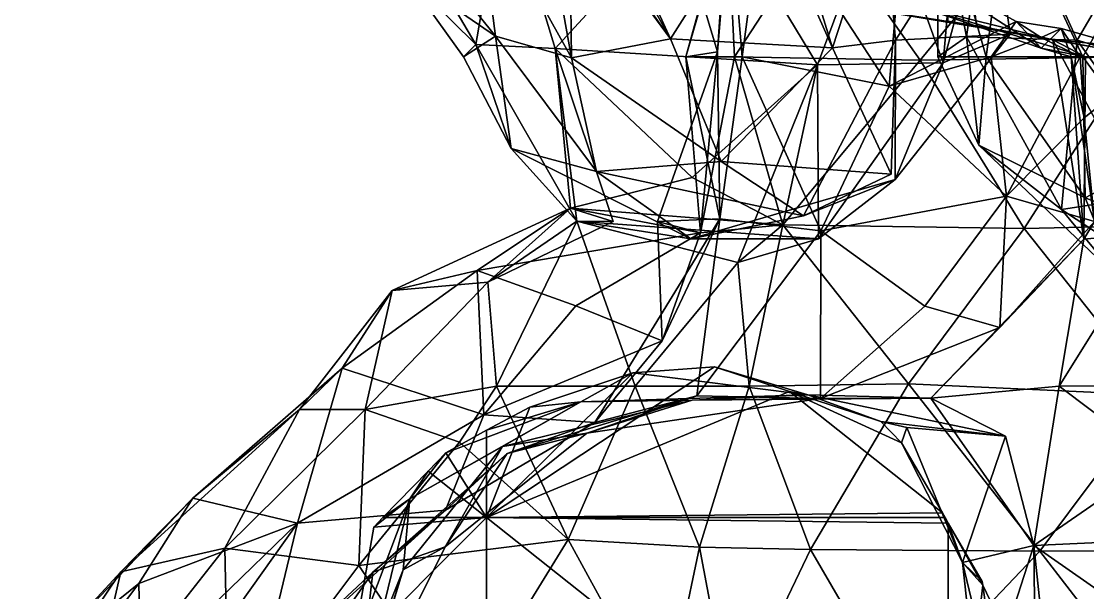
# Model space of a CAD drawing. Extents: x 290034 to 295698, y 4553723 to 4561693.
# Drawn here: x 292619.6 to 292735.1, y 4557833.3 to 4557895.2 of the extents above; entities that cross this region are included whole.
import ezdxf

# ---------------------------------------------------------------- set-up
doc = ezdxf.new("R2010")
doc.units = 0
doc.layers.add('Au_ppm_Pref_-_0_2', color=7, linetype='CONTINUOUS')

msp = doc.modelspace()

# ---------------------------------------------------------------- linework, layer by layer
at = {"layer": 'Au_ppm_Pref_-_0_2'}
for points in [[(292720, 4557920.78, 1909.07), (292723.06, 4557894.66, 1910.06), (292720, 4557895.17, 1909.94)], [(292720, 4557920.78, 1909.07), (292740.43, 4557891.53, 1910.77), (292723.06, 4557894.66, 1910.06)], [(292720, 4557920.78, 1909.07), (292751.67, 4557895.65, 1911.03), (292740.43, 4557891.53, 1910.77)], [(292700.92, 4557913.39, 1835.25), (292699.99, 4557909.11, 1831.61), (292707.46, 4557892.3, 1833.92)], [(292707.46, 4557892.3, 1833.92), (292712.96, 4557909.11, 1839.77), (292700.92, 4557913.39, 1835.25)], [(292724.83, 4557913.26, 1794.96), (292721.99, 4557893.49, 1793.07), (292718.95, 4557909.42, 1787.69)], [(292724.83, 4557913.26, 1794.96), (292733.97, 4557893.12, 1798.69), (292721.99, 4557893.49, 1793.07)], [(292724.83, 4557913.26, 1794.96), (292743.17, 4557908.91, 1800.07), (292733.97, 4557893.12, 1798.69)], [(292657.49, 4557911.88, 1852.22), (292671.88, 4557910.41, 1858.26), (292668.82, 4557892.63, 1852.6)], [(292657.49, 4557911.88, 1852.22), (292668.82, 4557892.63, 1852.6), (292660.94, 4557900.45, 1847.13)], [(292660.94, 4557900.45, 1847.13), (292670.96, 4557893.56, 1841.96), (292656.82, 4557911.22, 1841.85)], [(292668.85, 4557909.71, 1835.61), (292656.82, 4557911.22, 1841.85), (292670.96, 4557893.56, 1841.96)], [(292671.88, 4557910.41, 1858.26), (292677.42, 4557892.23, 1859.23), (292668.82, 4557892.63, 1852.6)], [(292671.88, 4557910.41, 1858.26), (292693.92, 4557910.16, 1860.4), (292677.42, 4557892.23, 1859.23)], [(292668.85, 4557909.71, 1835.61), (292679.2, 4557891.19, 1835.3), (292675.99, 4557909.11, 1831.04)], [(292668.85, 4557909.71, 1835.61), (292670.96, 4557893.56, 1841.96), (292679.2, 4557891.19, 1835.3)], [(292675.99, 4557909.11, 1831.04), (292679.2, 4557891.19, 1835.3), (292678.97, 4557908.13, 1829.31)], [(292693.92, 4557910.16, 1860.4), (292705.85, 4557890.44, 1859.71), (292677.42, 4557892.23, 1859.23)], [(292681.09, 4557909.11, 1828.64), (292679.66, 4557907.75, 1828.86), (292689.92, 4557893.25, 1830.25)], [(292681.09, 4557909.11, 1828.64), (292689.92, 4557893.25, 1830.25), (292682.68, 4557909.11, 1829.31)], [(292689.92, 4557893.25, 1830.25), (292699.99, 4557909.11, 1831.61), (292682.68, 4557909.11, 1829.31)], [(292696.31, 4557907.59, 1881.93), (292695.01, 4557891.87, 1876.7), (292689.81, 4557909.11, 1876.83)], [(292689.81, 4557909.11, 1876.83), (292695.01, 4557891.87, 1876.7), (292696.05, 4557907.53, 1871.47)], [(292707.46, 4557892.3, 1833.92), (292699.99, 4557909.11, 1831.61), (292689.92, 4557893.25, 1830.25)], [(292693.92, 4557910.16, 1860.4), (292712.79, 4557909.11, 1856.81), (292705.85, 4557890.44, 1859.71)], [(292705.85, 4557890.44, 1859.71), (292712.79, 4557909.11, 1856.81), (292719.44, 4557890.66, 1853.05)], [(292712.96, 4557909.11, 1839.77), (292707.46, 4557892.3, 1833.92), (292714.29, 4557893.12, 1841.09)], [(292712.79, 4557909.11, 1856.81), (292721.02, 4557909.11, 1853.07), (292719.44, 4557890.66, 1853.05)], [(292714.29, 4557893.12, 1841.09), (292724.49, 4557909.11, 1847.3), (292712.96, 4557909.11, 1839.77)], [(292726.69, 4557893.77, 1847.13), (292724.49, 4557909.11, 1847.3), (292714.29, 4557893.12, 1841.09)], [(292721.99, 4557893.49, 1793.07), (292718.87, 4557891.3, 1787.74), (292718.95, 4557909.42, 1787.69)], [(292718.95, 4557909.42, 1787.69), (292718.87, 4557891.3, 1787.74), (292724.1, 4557891.3, 1782.96)], [(292718.95, 4557909.42, 1787.69), (292724.1, 4557891.3, 1782.96), (292726.45, 4557908.79, 1780.73)], [(292726.69, 4557893.77, 1847.13), (292719.44, 4557890.66, 1853.05), (292724.49, 4557909.11, 1847.3)], [(292721.02, 4557909.11, 1853.07), (292724.49, 4557909.11, 1847.3), (292719.44, 4557890.66, 1853.05)], [(292744.54, 4557909.32, 1776.42), (292726.45, 4557908.79, 1780.73), (292734.58, 4557891.3, 1777.99)], [(292744.54, 4557909.32, 1776.42), (292734.58, 4557891.3, 1777.99), (292755.59, 4557891.66, 1775.64)], [(292678.97, 4557908.13, 1829.31), (292679.2, 4557891.19, 1835.3), (292689.92, 4557893.25, 1830.25)], [(292678.97, 4557908.13, 1829.31), (292689.92, 4557893.25, 1830.25), (292679.66, 4557907.75, 1828.86)], [(292696.31, 4557907.59, 1881.93), (292700.02, 4557908.96, 1888.41), (292697.68, 4557891.3, 1886.15)], [(292700.02, 4557908.96, 1888.41), (292713.6, 4557888.13, 1889.39), (292697.68, 4557891.3, 1886.15)], [(292700.02, 4557908.96, 1888.41), (292714.78, 4557902.08, 1895.72), (292713.6, 4557888.13, 1889.39)], [(292706.36, 4557905.93, 1866.72), (292716.95, 4557890.95, 1866.22), (292731.14, 4557908.16, 1866.7)], [(292731.14, 4557908.16, 1866.7), (292716.95, 4557890.95, 1866.22), (292740.16, 4557891.3, 1866.12)], [(292734.58, 4557891.3, 1777.99), (292726.45, 4557908.79, 1780.73), (292724.1, 4557891.3, 1782.96)], [(292740.16, 4557891.3, 1866.12), (292742.66, 4557901.14, 1868.23), (292731.14, 4557908.16, 1866.7)], [(292733.97, 4557893.12, 1798.69), (292743.17, 4557908.91, 1800.07), (292752.35, 4557887.62, 1802.21)], [(292697.68, 4557891.3, 1886.15), (292691.56, 4557891.3, 1882.77), (292696.31, 4557907.59, 1881.93)], [(292696.31, 4557907.59, 1881.93), (292691.56, 4557891.3, 1882.77), (292695.01, 4557891.87, 1876.7)], [(292696.05, 4557907.53, 1871.47), (292695.01, 4557891.87, 1876.7), (292691.57, 4557891.3, 1870.89)], [(292696.05, 4557907.53, 1871.47), (292691.57, 4557891.3, 1870.89), (292696.86, 4557891.3, 1867.12)], [(292706.36, 4557905.93, 1866.72), (292696.05, 4557907.53, 1871.47), (292696.86, 4557891.3, 1867.12)], [(292706.36, 4557905.93, 1866.72), (292696.86, 4557891.3, 1867.12), (292716.95, 4557890.95, 1866.22)], [(292727.34, 4557895.14, 1894.64), (292713.6, 4557888.13, 1889.39), (292714.78, 4557902.08, 1895.72)], [(292730.06, 4557892.25, 1894.96), (292727.34, 4557895.14, 1894.64), (292714.78, 4557902.08, 1895.72)], [(292730.06, 4557892.25, 1894.96), (292714.78, 4557902.08, 1895.72), (292716.71, 4557896.81, 1901.02)], [(292668.82, 4557892.63, 1852.6), (292667.49, 4557891.3, 1847.13), (292660.94, 4557900.45, 1847.13)], [(292670.96, 4557893.56, 1841.96), (292660.94, 4557900.45, 1847.13), (292667.49, 4557891.3, 1847.13)], [(292731.33, 4557893.17, 1906), (292705.63, 4557897.49, 1906.68), (292720, 4557895.17, 1909.94)], [(292731.33, 4557893.17, 1906), (292716.71, 4557896.81, 1901.02), (292705.63, 4557897.49, 1906.68)], [(292731.33, 4557893.17, 1906), (292734.87, 4557891.3, 1900.58), (292716.71, 4557896.81, 1901.02)], [(292734.87, 4557891.3, 1900.58), (292730.06, 4557892.25, 1894.96), (292716.71, 4557896.81, 1901.02)], [(292727.34, 4557895.14, 1894.64), (292724.63, 4557891.3, 1892.09), (292713.6, 4557888.13, 1889.39)], [(292731.33, 4557893.17, 1906), (292720, 4557895.17, 1909.94), (292723.06, 4557894.66, 1910.06)], [(292740.43, 4557891.53, 1910.77), (292731.33, 4557893.17, 1906), (292723.06, 4557894.66, 1910.06)], [(292727.34, 4557895.14, 1894.64), (292730.06, 4557893.39, 1893.95), (292724.63, 4557891.3, 1892.09)], [(292730.06, 4557892.25, 1894.96), (292732.23, 4557894.38, 1894.64), (292727.34, 4557895.14, 1894.64)], [(292732.23, 4557894.38, 1894.64), (292730.06, 4557893.39, 1893.95), (292727.34, 4557895.14, 1894.64)], [(292733.33, 4557891.3, 1896.19), (292732.23, 4557894.38, 1894.64), (292730.06, 4557892.25, 1894.96)], [(292734.3, 4557891.3, 1892.65), (292730.06, 4557893.39, 1893.95), (292732.23, 4557894.38, 1894.64)], [(292733.33, 4557891.3, 1896.19), (292743.09, 4557891.3, 1894.64), (292732.23, 4557894.38, 1894.64)], [(292743.09, 4557891.3, 1894.64), (292734.3, 4557891.3, 1892.65), (292732.23, 4557894.38, 1894.64)], [(292667.49, 4557891.3, 1847.13), (292672.65, 4557881.38, 1847.13), (292670.96, 4557893.56, 1841.96)], [(292672.65, 4557881.38, 1847.13), (292681.9, 4557878.9, 1841.94), (292670.96, 4557893.56, 1841.96)], [(292681.9, 4557878.9, 1841.94), (292679.2, 4557891.19, 1835.3), (292670.96, 4557893.56, 1841.96)], [(292679.2, 4557891.19, 1835.3), (292695.39, 4557879.99, 1835.94), (292689.92, 4557893.25, 1830.25)], [(292695.39, 4557879.99, 1835.94), (292707.46, 4557892.3, 1833.92), (292689.92, 4557893.25, 1830.25)], [(292713.82, 4557878.62, 1835.25), (292704.32, 4557874.1, 1841.28), (292714.29, 4557893.12, 1841.09)], [(292714.29, 4557893.12, 1841.09), (292704.32, 4557874.1, 1841.28), (292714.24, 4557878.02, 1847.13)], [(292707.46, 4557892.3, 1833.92), (292713.82, 4557878.62, 1835.25), (292714.29, 4557893.12, 1841.09)], [(292726.69, 4557893.77, 1847.13), (292714.24, 4557878.02, 1847.13), (292719.44, 4557890.66, 1853.05)], [(292726.69, 4557893.77, 1847.13), (292714.29, 4557893.12, 1841.09), (292714.24, 4557878.02, 1847.13)], [(292721.99, 4557893.49, 1793.07), (292723.31, 4557881.75, 1787.74), (292718.87, 4557891.3, 1787.74)], [(292733.97, 4557893.12, 1798.69), (292732.28, 4557874.76, 1793.09), (292721.99, 4557893.49, 1793.07)], [(292721.99, 4557893.49, 1793.07), (292732.28, 4557874.76, 1793.09), (292723.31, 4557881.75, 1787.74)], [(292734.3, 4557891.3, 1892.65), (292724.63, 4557891.3, 1892.09), (292730.06, 4557893.39, 1893.95)], [(292731.33, 4557893.17, 1906), (292740.43, 4557891.53, 1910.77), (292751.53, 4557891.3, 1906.52)], [(292734.67, 4557871.55, 1899.91), (292731.33, 4557893.17, 1906), (292742.4, 4557872.3, 1906.84)], [(292734.67, 4557871.55, 1899.91), (292734.87, 4557891.3, 1900.58), (292731.33, 4557893.17, 1906)], [(292751.53, 4557891.3, 1906.52), (292742.4, 4557872.3, 1906.84), (292731.33, 4557893.17, 1906)], [(292733.97, 4557893.12, 1798.69), (292745.48, 4557876.84, 1798.74), (292732.28, 4557874.76, 1793.09)], [(292745.48, 4557876.84, 1798.74), (292733.97, 4557893.12, 1798.69), (292752.35, 4557887.62, 1802.21)], [(292668.82, 4557892.63, 1852.6), (292672.65, 4557881.38, 1847.13), (292667.49, 4557891.3, 1847.13)], [(292668.82, 4557892.63, 1852.6), (292677.42, 4557892.23, 1859.23), (292679.75, 4557873.5, 1853.08)], [(292668.82, 4557892.63, 1852.6), (292679.75, 4557873.5, 1853.08), (292672.65, 4557881.38, 1847.13)], [(292705.85, 4557890.44, 1859.71), (292692.26, 4557878.24, 1860.59), (292677.42, 4557892.23, 1859.23)], [(292677.42, 4557892.23, 1859.23), (292679.07, 4557874.92, 1865.45), (292683.7, 4557873.48, 1859.01)], [(292677.42, 4557892.23, 1859.23), (292692.26, 4557878.24, 1860.59), (292679.07, 4557874.92, 1865.45)], [(292679.75, 4557873.5, 1853.08), (292677.42, 4557892.23, 1859.23), (292683.7, 4557873.48, 1859.01)], [(292695.24, 4557873.76, 1882.43), (292688.49, 4557873.48, 1876.83), (292695.01, 4557891.87, 1876.7)], [(292693.16, 4557872.24, 1871.02), (292695.01, 4557891.87, 1876.7), (292688.49, 4557873.48, 1876.83)], [(292691.56, 4557891.3, 1882.77), (292695.24, 4557873.76, 1882.43), (292695.01, 4557891.87, 1876.7)], [(292693.16, 4557872.24, 1871.02), (292691.57, 4557891.3, 1870.89), (292695.01, 4557891.87, 1876.7)], [(292695.39, 4557879.99, 1835.94), (292713.82, 4557878.62, 1835.25), (292707.46, 4557892.3, 1833.92)], [(292734.87, 4557891.3, 1900.58), (292733.33, 4557891.3, 1896.19), (292730.06, 4557892.25, 1894.96)], [(292695.39, 4557879.99, 1835.94), (292679.2, 4557891.19, 1835.3), (292681.9, 4557878.9, 1841.94)], [(292697.68, 4557891.3, 1886.15), (292695.24, 4557873.76, 1882.43), (292691.56, 4557891.3, 1882.77)], [(292691.57, 4557891.3, 1870.89), (292693.16, 4557872.24, 1871.02), (292696.86, 4557891.3, 1867.12)], [(292702.09, 4557873.12, 1864.91), (292696.86, 4557891.3, 1867.12), (292693.16, 4557872.24, 1871.02)], [(292697.68, 4557891.3, 1886.15), (292706.18, 4557872.46, 1887.86), (292695.24, 4557873.76, 1882.43)], [(292716.95, 4557890.95, 1866.22), (292696.86, 4557891.3, 1867.12), (292702.09, 4557873.12, 1864.91)], [(292697.68, 4557891.3, 1886.15), (292713.6, 4557888.13, 1889.39), (292706.18, 4557872.46, 1887.86)], [(292728.22, 4557872.72, 1867.01), (292716.95, 4557890.95, 1866.22), (292702.09, 4557873.12, 1864.91)], [(292705.85, 4557890.44, 1859.71), (292719.44, 4557890.66, 1853.05), (292705.94, 4557871.6, 1853.26)], [(292719.44, 4557890.66, 1853.05), (292714.24, 4557878.02, 1847.13), (292705.94, 4557871.6, 1853.26)], [(292713.6, 4557888.13, 1889.39), (292724.63, 4557891.3, 1892.09), (292726.3, 4557876.22, 1889.97)], [(292728.22, 4557872.72, 1867.01), (292740.16, 4557891.3, 1866.12), (292716.95, 4557890.95, 1866.22)], [(292718.87, 4557891.3, 1787.74), (292723.31, 4557881.75, 1787.74), (292724.1, 4557891.3, 1782.96)], [(292723.31, 4557881.75, 1787.74), (292734.83, 4557876.05, 1782.82), (292724.1, 4557891.3, 1782.96)], [(292724.1, 4557891.3, 1782.96), (292734.83, 4557876.05, 1782.82), (292734.58, 4557891.3, 1777.99)], [(292734.3, 4557891.3, 1892.65), (292726.3, 4557876.22, 1889.97), (292724.63, 4557891.3, 1892.09)], [(292734.72, 4557884.7, 1894.64), (292726.3, 4557876.22, 1889.97), (292734.3, 4557891.3, 1892.65)], [(292728.22, 4557872.72, 1867.01), (292742.78, 4557873.05, 1869.34), (292740.16, 4557891.3, 1866.12)], [(292735.84, 4557873.48, 1896.08), (292734.72, 4557884.7, 1894.64), (292733.33, 4557891.3, 1896.19)], [(292735.84, 4557873.48, 1896.08), (292733.33, 4557891.3, 1896.19), (292734.67, 4557871.55, 1899.91)], [(292734.67, 4557871.55, 1899.91), (292733.33, 4557891.3, 1896.19), (292734.87, 4557891.3, 1900.58)], [(292733.33, 4557891.3, 1896.19), (292734.72, 4557884.7, 1894.64), (292743.09, 4557891.3, 1894.64)], [(292743.09, 4557891.3, 1894.64), (292734.72, 4557884.7, 1894.64), (292734.3, 4557891.3, 1892.65)], [(292734.58, 4557891.3, 1777.99), (292742.66, 4557880.18, 1778.09), (292755.59, 4557891.66, 1775.64)], [(292734.83, 4557876.05, 1782.82), (292742.66, 4557880.18, 1778.09), (292734.58, 4557891.3, 1777.99)], [(292702.09, 4557873.12, 1864.91), (292692.26, 4557878.24, 1860.59), (292705.85, 4557890.44, 1859.71)], [(292702.09, 4557873.12, 1864.91), (292705.85, 4557890.44, 1859.71), (292697.21, 4557869.03, 1858.35)], [(292705.85, 4557890.44, 1859.71), (292705.94, 4557871.6, 1853.26), (292697.21, 4557869.03, 1858.35)], [(292726.3, 4557876.22, 1889.97), (292706.18, 4557872.46, 1887.86), (292713.6, 4557888.13, 1889.39)], [(292734.72, 4557884.7, 1894.64), (292735.84, 4557873.48, 1896.08), (292726.3, 4557876.22, 1889.97)], [(292692.11, 4557871.6, 1846.95), (292672.65, 4557881.38, 1847.13), (292679.75, 4557873.5, 1853.08)], [(292681.9, 4557878.9, 1841.94), (292672.65, 4557881.38, 1847.13), (292692.11, 4557871.6, 1846.95)], [(292732.28, 4557874.76, 1793.09), (292738.35, 4557867.45, 1787.8), (292723.31, 4557881.75, 1787.74)], [(292734.83, 4557876.05, 1782.82), (292723.31, 4557881.75, 1787.74), (292738.35, 4557867.45, 1787.8)], [(292695.39, 4557879.99, 1835.94), (292681.9, 4557878.9, 1841.94), (292704.32, 4557874.1, 1841.28)], [(292713.82, 4557878.62, 1835.25), (292695.39, 4557879.99, 1835.94), (292704.32, 4557874.1, 1841.28)], [(292734.83, 4557876.05, 1782.82), (292754.08, 4557868.55, 1780.71), (292742.66, 4557880.18, 1778.09)], [(292702.09, 4557873.12, 1864.91), (292679.07, 4557874.92, 1865.45), (292692.26, 4557878.24, 1860.59)], [(292704.32, 4557874.1, 1841.28), (292681.9, 4557878.9, 1841.94), (292692.11, 4557871.6, 1846.95)], [(292705.94, 4557871.6, 1853.26), (292714.24, 4557878.02, 1847.13), (292692.11, 4557871.6, 1846.95)], [(292704.32, 4557874.1, 1841.28), (292692.11, 4557871.6, 1846.95), (292714.24, 4557878.02, 1847.13)], [(292745.48, 4557876.84, 1798.74), (292748.58, 4557864.03, 1793.68), (292732.28, 4557874.76, 1793.09)], [(292706.18, 4557872.46, 1887.86), (292726.3, 4557876.22, 1889.97), (292717.46, 4557864.3, 1891.59)], [(292725.57, 4557862, 1894.64), (292717.46, 4557864.3, 1891.59), (292726.3, 4557876.22, 1889.97)], [(292725.57, 4557862, 1894.64), (292726.3, 4557876.22, 1889.97), (292735.84, 4557873.48, 1896.08)], [(292734.83, 4557876.05, 1782.82), (292738.35, 4557867.45, 1787.8), (292754.08, 4557868.55, 1780.71)], [(292659.75, 4557866, 1864.95), (292679.07, 4557874.92, 1865.45), (292668.96, 4557868.18, 1870.02)], [(292670.11, 4557866.91, 1859.76), (292679.07, 4557874.92, 1865.45), (292659.75, 4557866, 1864.95)], [(292668.96, 4557868.18, 1870.02), (292679.07, 4557874.92, 1865.45), (292693.16, 4557872.24, 1871.02)], [(292679.07, 4557874.92, 1865.45), (292670.11, 4557866.91, 1859.76), (292683.7, 4557873.48, 1859.01)], [(292702.09, 4557873.12, 1864.91), (292693.16, 4557872.24, 1871.02), (292679.07, 4557874.92, 1865.45)], [(292732.28, 4557874.76, 1793.09), (292748.58, 4557864.03, 1793.68), (292738.35, 4557867.45, 1787.8)], [(292679.75, 4557873.5, 1853.08), (292683.7, 4557873.48, 1859.01), (292670.11, 4557866.91, 1859.76)], [(292670.11, 4557866.91, 1859.76), (292671.05, 4557855.66, 1857.79), (292679.75, 4557873.5, 1853.08)], [(292686.08, 4557855.66, 1855.98), (292679.75, 4557873.5, 1853.08), (292671.05, 4557855.66, 1857.79)], [(292686.08, 4557855.66, 1855.98), (292697.21, 4557869.03, 1858.35), (292679.75, 4557873.5, 1853.08)], [(292697.21, 4557869.03, 1858.35), (292705.94, 4557871.6, 1853.26), (292679.75, 4557873.5, 1853.08)], [(292705.94, 4557871.6, 1853.26), (292692.11, 4557871.6, 1846.95), (292679.75, 4557873.5, 1853.08)], [(292681.73, 4557851.71, 1882.79), (292695.24, 4557873.76, 1882.43), (292692.77, 4557854.6, 1888.68)], [(292681.73, 4557851.71, 1882.79), (292689, 4557860.57, 1878.66), (292695.24, 4557873.76, 1882.43)], [(292695.24, 4557873.76, 1882.43), (292689, 4557860.57, 1878.66), (292688.49, 4557873.48, 1876.83)], [(292693.16, 4557872.24, 1871.02), (292688.49, 4557873.48, 1876.83), (292689, 4557860.57, 1878.66)], [(292706.18, 4557872.46, 1887.86), (292692.77, 4557854.6, 1888.68), (292695.24, 4557873.76, 1882.43)], [(292734.67, 4557871.55, 1899.91), (292725.57, 4557862, 1894.64), (292735.84, 4557873.48, 1896.08)], [(292693.16, 4557872.24, 1871.02), (292679.66, 4557864.35, 1873.78), (292668.96, 4557868.18, 1870.02)], [(292693.16, 4557872.24, 1871.02), (292689, 4557860.57, 1878.66), (292679.66, 4557864.35, 1873.78)], [(292706.15, 4557854.29, 1894.57), (292692.77, 4557854.6, 1888.68), (292706.18, 4557872.46, 1887.86)], [(292702.09, 4557873.12, 1864.91), (292697.21, 4557869.03, 1858.35), (292698.44, 4557855.66, 1859.63)], [(292715.69, 4557855.91, 1866.25), (292702.09, 4557873.12, 1864.91), (292698.44, 4557855.66, 1859.63)], [(292715.69, 4557855.91, 1866.25), (292728.22, 4557872.72, 1867.01), (292702.09, 4557873.12, 1864.91)], [(292706.15, 4557854.29, 1894.57), (292706.18, 4557872.46, 1887.86), (292717.46, 4557864.3, 1891.59)], [(292715.69, 4557855.91, 1866.25), (292742.57, 4557854.67, 1866.11), (292728.22, 4557872.72, 1867.01)], [(292742.57, 4557854.67, 1866.11), (292742.78, 4557873.05, 1869.34), (292728.22, 4557872.72, 1867.01)], [(292734.67, 4557871.55, 1899.91), (292742.4, 4557872.3, 1906.84), (292732.02, 4557855.66, 1905.6)], [(292755.2, 4557855.86, 1906.61), (292732.02, 4557855.66, 1905.6), (292742.4, 4557872.3, 1906.84)], [(292734.67, 4557871.55, 1899.91), (292732.02, 4557855.66, 1905.6), (292718.1, 4557854.35, 1900.55)], [(292734.67, 4557871.55, 1899.91), (292718.1, 4557854.35, 1900.55), (292725.57, 4557862, 1894.64)], [(292686.08, 4557855.66, 1855.98), (292698.44, 4557855.66, 1859.63), (292697.21, 4557869.03, 1858.35)], [(292669.68, 4557852.55, 1876.27), (292654.35, 4557857.6, 1871.07), (292668.96, 4557868.18, 1870.02)], [(292668.96, 4557868.18, 1870.02), (292654.35, 4557857.6, 1871.07), (292659.75, 4557866, 1864.95)], [(292669.68, 4557852.55, 1876.27), (292668.96, 4557868.18, 1870.02), (292679.66, 4557864.35, 1873.78)], [(292656.84, 4557853.11, 1859.86), (292671.05, 4557855.66, 1857.79), (292670.11, 4557866.91, 1859.76)], [(292656.84, 4557853.11, 1859.86), (292670.11, 4557866.91, 1859.76), (292659.75, 4557866, 1864.95)], [(292659.75, 4557866, 1864.95), (292654.35, 4557857.6, 1871.07), (292649.74, 4557853.1, 1864.95)], [(292656.84, 4557853.11, 1859.86), (292659.75, 4557866, 1864.95), (292649.74, 4557853.1, 1864.95)], [(292669.68, 4557852.55, 1876.27), (292679.66, 4557864.35, 1873.78), (292689, 4557860.57, 1878.66)], [(292706.15, 4557854.29, 1894.57), (292717.46, 4557864.3, 1891.59), (292725.57, 4557862, 1894.64)], [(292706.15, 4557854.29, 1894.57), (292725.57, 4557862, 1894.64), (292718.1, 4557854.35, 1900.55)], [(292689, 4557860.57, 1878.66), (292681.73, 4557851.71, 1882.79), (292669.68, 4557852.55, 1876.27)], [(292654.35, 4557857.6, 1871.07), (292649.52, 4557840.79, 1878.02), (292638.16, 4557843.5, 1870.84)], [(292654.35, 4557857.6, 1871.07), (292638.16, 4557843.5, 1870.84), (292649.74, 4557853.1, 1864.95)], [(292649.52, 4557840.79, 1878.02), (292654.35, 4557857.6, 1871.07), (292669.68, 4557852.55, 1876.27)], [(292694.67, 4557857.74, 1910.7), (292670, 4557841.41, 1909.92), (292685.83, 4557857.08, 1910.32)], [(292702.82, 4557855.05, 1911.11), (292670, 4557841.41, 1909.92), (292694.67, 4557857.74, 1910.7)], [(292685.83, 4557857.08, 1910.32), (292704.8, 4557854.71, 1906.7), (292694.67, 4557857.74, 1910.7)], [(292694.67, 4557857.74, 1910.7), (292704.8, 4557854.71, 1906.7), (292702.82, 4557855.05, 1911.11)], [(292685.83, 4557857.08, 1910.32), (292670, 4557841.41, 1909.92), (292674.67, 4557853.38, 1909.89)], [(292680.19, 4557853.93, 1906.88), (292685.83, 4557857.08, 1910.32), (292674.67, 4557853.38, 1909.89)], [(292680.19, 4557853.93, 1906.88), (292704.8, 4557854.71, 1906.7), (292685.83, 4557857.08, 1910.32)], [(292656.84, 4557853.11, 1859.86), (292667.06, 4557849.59, 1855.09), (292671.05, 4557855.66, 1857.79)], [(292678.83, 4557839.03, 1854.67), (292671.05, 4557855.66, 1857.79), (292667.06, 4557849.59, 1855.09)], [(292670, 4557841.41, 1909.92), (292702.82, 4557855.05, 1911.11), (292719.36, 4557841.92, 1912.11)], [(292686.08, 4557855.66, 1855.98), (292671.05, 4557855.66, 1857.79), (292678.83, 4557839.03, 1854.67)], [(292686.08, 4557855.66, 1855.98), (292678.83, 4557839.03, 1854.67), (292693.04, 4557838.21, 1858.3)], [(292686.08, 4557855.66, 1855.98), (292693.04, 4557838.21, 1858.3), (292698.44, 4557855.66, 1859.63)], [(292705.08, 4557837.95, 1864.89), (292698.44, 4557855.66, 1859.63), (292693.04, 4557838.21, 1858.3)], [(292715.69, 4557855.91, 1866.25), (292698.44, 4557855.66, 1859.63), (292705.08, 4557837.95, 1864.89)], [(292712.7, 4557851.8, 1911.51), (292714.95, 4557849.5, 1911.66), (292702.82, 4557855.05, 1911.11)], [(292702.82, 4557855.05, 1911.11), (292714.95, 4557849.5, 1911.66), (292719.36, 4557841.92, 1912.11)], [(292702.82, 4557855.05, 1911.11), (292704.8, 4557854.71, 1906.7), (292712.7, 4557851.8, 1911.51)], [(292715.69, 4557855.91, 1866.25), (292705.08, 4557837.95, 1864.89), (292729.93, 4557837.76, 1866.03)], [(292715.69, 4557855.91, 1866.25), (292729.93, 4557837.76, 1866.03), (292742.57, 4557854.67, 1866.11)], [(292718.1, 4557854.35, 1900.55), (292732.02, 4557855.66, 1905.6), (292729.27, 4557838.37, 1900.43)], [(292732.02, 4557855.66, 1905.6), (292742.66, 4557847.64, 1903.26), (292729.27, 4557838.37, 1900.43)], [(292732.02, 4557855.66, 1905.6), (292755.2, 4557855.86, 1906.61), (292742.66, 4557847.64, 1903.26)], [(292680.19, 4557853.93, 1906.88), (292665.56, 4557848.44, 1909.53), (292661.68, 4557843.45, 1905.55)], [(292680.19, 4557853.93, 1906.88), (292661.68, 4557843.45, 1905.55), (292671.7, 4557849.1, 1900.58)], [(292680.19, 4557853.93, 1906.88), (292670, 4557850.87, 1909.73), (292665.56, 4557848.44, 1909.53)], [(292680.19, 4557853.93, 1906.88), (292674.67, 4557853.38, 1909.89), (292670, 4557850.87, 1909.73)], [(292680.19, 4557853.93, 1906.88), (292671.7, 4557849.1, 1900.58), (292692.26, 4557854.11, 1900.49)], [(292671.7, 4557849.1, 1900.58), (292680.85, 4557850.54, 1894.53), (292692.26, 4557854.11, 1900.49)], [(292681.73, 4557851.71, 1882.79), (292692.77, 4557854.6, 1888.68), (292672.23, 4557848.36, 1888.71)], [(292680.85, 4557850.54, 1894.53), (292672.23, 4557848.36, 1888.71), (292692.77, 4557854.6, 1888.68)], [(292680.19, 4557853.93, 1906.88), (292692.26, 4557854.11, 1900.49), (292704.8, 4557854.71, 1906.7)], [(292706.15, 4557854.29, 1894.57), (292680.85, 4557850.54, 1894.53), (292692.77, 4557854.6, 1888.68)], [(292706.15, 4557854.29, 1894.57), (292692.26, 4557854.11, 1900.49), (292680.85, 4557850.54, 1894.53)], [(292692.26, 4557854.11, 1900.49), (292718.1, 4557854.35, 1900.55), (292704.8, 4557854.71, 1906.7)], [(292706.15, 4557854.29, 1894.57), (292718.1, 4557854.35, 1900.55), (292692.26, 4557854.11, 1900.49)], [(292712.7, 4557851.8, 1911.51), (292704.8, 4557854.71, 1906.7), (292726.21, 4557850.22, 1906.52)], [(292704.8, 4557854.71, 1906.7), (292718.1, 4557854.35, 1900.55), (292726.21, 4557850.22, 1906.52)], [(292718.1, 4557854.35, 1900.55), (292729.27, 4557838.37, 1900.43), (292726.21, 4557850.22, 1906.52)], [(292755.26, 4557837.81, 1864.99), (292742.57, 4557854.67, 1866.11), (292729.93, 4557837.76, 1866.03)], [(292649.74, 4557853.1, 1864.95), (292638.16, 4557843.5, 1870.84), (292630.38, 4557835.52, 1864.87)], [(292649.74, 4557853.1, 1864.95), (292630.38, 4557835.52, 1864.87), (292641.63, 4557838.11, 1858.88)], [(292656.84, 4557853.11, 1859.86), (292649.74, 4557853.1, 1864.95), (292641.63, 4557838.11, 1858.88)], [(292656.84, 4557853.11, 1859.86), (292641.63, 4557838.11, 1858.88), (292656.15, 4557836.21, 1854.41)], [(292669.68, 4557852.55, 1876.27), (292665.55, 4557842.2, 1882.6), (292649.52, 4557840.79, 1878.02)], [(292656.84, 4557853.11, 1859.86), (292656.15, 4557836.21, 1854.41), (292667.06, 4557849.59, 1855.09)], [(292681.73, 4557851.71, 1882.79), (292665.55, 4557842.2, 1882.6), (292669.68, 4557852.55, 1876.27)], [(292674.67, 4557853.38, 1909.89), (292670, 4557841.41, 1909.92), (292670, 4557850.87, 1909.73)], [(292681.73, 4557851.71, 1882.79), (292672.23, 4557848.36, 1888.71), (292665.55, 4557842.2, 1882.6)], [(292712.7, 4557851.8, 1911.51), (292715.52, 4557851.18, 1911.61), (292714.95, 4557849.5, 1911.66)], [(292712.7, 4557851.8, 1911.51), (292726.21, 4557850.22, 1906.52), (292715.52, 4557851.18, 1911.61)], [(292671.7, 4557849.1, 1900.58), (292665.51, 4557838.26, 1894.5), (292680.85, 4557850.54, 1894.53)], [(292680.85, 4557850.54, 1894.53), (292665.51, 4557838.26, 1894.5), (292672.23, 4557848.36, 1888.71)], [(292670, 4557841.41, 1909.92), (292665.56, 4557848.44, 1909.53), (292670, 4557850.87, 1909.73)], [(292715.52, 4557851.18, 1911.61), (292721.55, 4557836.54, 1907), (292714.95, 4557849.5, 1911.66)], [(292726.21, 4557850.22, 1906.52), (292721.55, 4557836.54, 1907), (292715.52, 4557851.18, 1911.61)], [(292721.55, 4557836.54, 1907), (292726.21, 4557850.22, 1906.52), (292729.27, 4557838.37, 1900.43)], [(292667.06, 4557849.59, 1855.09), (292656.15, 4557836.21, 1854.41), (292678.83, 4557839.03, 1854.67)], [(292671.7, 4557849.1, 1900.58), (292661.68, 4557843.45, 1905.55), (292660.94, 4557835.76, 1901.56)], [(292671.7, 4557849.1, 1900.58), (292660.94, 4557835.76, 1901.56), (292665.51, 4557838.26, 1894.5)], [(292714.95, 4557849.5, 1911.66), (292721.55, 4557836.54, 1907), (292719.36, 4557841.92, 1912.11)], [(292672.23, 4557848.36, 1888.71), (292665.51, 4557838.26, 1894.5), (292657.68, 4557835.5, 1887.45)], [(292657.68, 4557835.5, 1887.45), (292665.55, 4557842.2, 1882.6), (292672.23, 4557848.36, 1888.71)], [(292661.68, 4557843.45, 1905.55), (292665.56, 4557848.44, 1909.53), (292663.65, 4557846.45, 1909.46)], [(292665.56, 4557848.44, 1909.53), (292670, 4557841.41, 1909.92), (292663.65, 4557846.45, 1909.46)], [(292729.27, 4557838.37, 1900.43), (292742.66, 4557847.64, 1903.26), (292755.13, 4557839.59, 1900.93)], [(292663.65, 4557846.45, 1909.46), (292670, 4557841.41, 1909.92), (292658.76, 4557841.41, 1909.38)], [(292661.68, 4557843.45, 1905.55), (292663.65, 4557846.45, 1909.46), (292658.76, 4557841.41, 1909.38)], [(292632.31, 4557834.26, 1874.2), (292620.17, 4557824.45, 1870.89), (292638.16, 4557843.5, 1870.84)], [(292638.16, 4557843.5, 1870.84), (292620.17, 4557824.45, 1870.89), (292630.38, 4557835.52, 1864.87)], [(292638.16, 4557843.5, 1870.84), (292649.52, 4557840.79, 1878.02), (292632.31, 4557834.26, 1874.2)], [(292655.38, 4557826.8, 1908.9), (292661.68, 4557843.45, 1905.55), (292657.78, 4557840.39, 1909.31)], [(292655.38, 4557826.8, 1908.9), (292655.92, 4557819.88, 1906.66), (292661.68, 4557843.45, 1905.55)], [(292661.68, 4557843.45, 1905.55), (292655.92, 4557819.88, 1906.66), (292660.94, 4557835.76, 1901.56)], [(292661.68, 4557843.45, 1905.55), (292658.76, 4557841.41, 1909.38), (292657.78, 4557840.39, 1909.31)], [(292657.68, 4557835.5, 1887.45), (292645.52, 4557824.11, 1882.77), (292665.55, 4557842.2, 1882.6)], [(292665.55, 4557842.2, 1882.6), (292645.52, 4557824.11, 1882.77), (292649.52, 4557840.79, 1878.02)], [(292655.38, 4557826.8, 1908.9), (292670, 4557841.41, 1909.92), (292670, 4557801.73, 1909.06)], [(292655.38, 4557826.8, 1908.9), (292657.78, 4557840.39, 1909.31), (292670, 4557841.41, 1909.92)], [(292657.78, 4557840.39, 1909.31), (292658.76, 4557841.41, 1909.38), (292670, 4557841.41, 1909.92)], [(292719.36, 4557841.92, 1912.11), (292719.66, 4557841.41, 1912.13), (292670, 4557841.41, 1909.92)], [(292719.66, 4557841.41, 1912.13), (292720, 4557840.82, 1912.15), (292670, 4557841.41, 1909.92)], [(292670, 4557841.41, 1909.92), (292720, 4557840.82, 1912.15), (292720, 4557801.73, 1912.35)], [(292720, 4557801.73, 1912.35), (292670, 4557801.73, 1909.06), (292670, 4557841.41, 1909.92)], [(292721.55, 4557836.54, 1907), (292720, 4557840.82, 1912.15), (292719.36, 4557841.92, 1912.11)], [(292719.36, 4557841.92, 1912.11), (292720, 4557840.82, 1912.15), (292719.66, 4557841.41, 1912.13)], [(292649.52, 4557840.79, 1878.02), (292632.53, 4557824.36, 1876.83), (292632.31, 4557834.26, 1874.2)], [(292641.86, 4557830.05, 1880.17), (292632.53, 4557824.36, 1876.83), (292649.52, 4557840.79, 1878.02)], [(292645.52, 4557824.11, 1882.77), (292641.86, 4557830.05, 1880.17), (292649.52, 4557840.79, 1878.02)], [(292723.66, 4557834.47, 1912.35), (292723.76, 4557834.09, 1912.35), (292720, 4557840.82, 1912.15)], [(292723.76, 4557834.09, 1912.35), (292720, 4557801.73, 1912.35), (292720, 4557840.82, 1912.15)], [(292721.55, 4557836.54, 1907), (292723.66, 4557834.47, 1912.35), (292720, 4557840.82, 1912.15)], [(292678.83, 4557839.03, 1854.67), (292656.15, 4557836.21, 1854.41), (292667.09, 4557819.99, 1853.07)], [(292678.83, 4557839.03, 1854.67), (292667.09, 4557819.99, 1853.07), (292689.21, 4557820.02, 1854.51)], [(292689.21, 4557820.02, 1854.51), (292693.04, 4557838.21, 1858.3), (292678.83, 4557839.03, 1854.67)], [(292729.27, 4557838.37, 1900.43), (292755.13, 4557839.59, 1900.93), (292742.66, 4557829.04, 1897.58)], [(292630.38, 4557835.52, 1864.87), (292626.54, 4557818.88, 1858.13), (292641.63, 4557838.11, 1858.88)], [(292642.08, 4557817.44, 1854.27), (292641.63, 4557838.11, 1858.88), (292626.54, 4557818.88, 1858.13)], [(292656.15, 4557836.21, 1854.41), (292641.63, 4557838.11, 1858.88), (292642.08, 4557817.44, 1854.27)], [(292660.94, 4557835.76, 1901.56), (292655.81, 4557818.77, 1894.37), (292665.51, 4557838.26, 1894.5)], [(292657.68, 4557835.5, 1887.45), (292665.51, 4557838.26, 1894.5), (292655.81, 4557818.77, 1894.37)], [(292696.47, 4557820.02, 1860.3), (292693.04, 4557838.21, 1858.3), (292689.21, 4557820.02, 1854.51)], [(292705.08, 4557837.95, 1864.89), (292693.04, 4557838.21, 1858.3), (292696.47, 4557820.02, 1860.3)], [(292714.57, 4557821.64, 1866.76), (292705.08, 4557837.95, 1864.89), (292696.47, 4557820.02, 1860.3)], [(292729.93, 4557837.76, 1866.03), (292705.08, 4557837.95, 1864.89), (292714.57, 4557821.64, 1866.76)], [(292743.05, 4557820.72, 1866.06), (292729.93, 4557837.76, 1866.03), (292714.57, 4557821.64, 1866.76)], [(292723.34, 4557820.02, 1903.35), (292721.55, 4557836.54, 1907), (292729.27, 4557838.37, 1900.43)], [(292723.34, 4557820.02, 1903.35), (292729.27, 4557838.37, 1900.43), (292731.21, 4557820.02, 1900.58)], [(292729.27, 4557838.37, 1900.43), (292729.5, 4557820.53, 1894.55), (292731.21, 4557820.02, 1900.58)], [(292729.27, 4557838.37, 1900.43), (292742.66, 4557829.04, 1897.58), (292729.5, 4557820.53, 1894.55)], [(292743.05, 4557820.72, 1866.06), (292755.26, 4557837.81, 1864.99), (292729.93, 4557837.76, 1866.03)], [(292723.76, 4557834.09, 1912.35), (292723.66, 4557834.47, 1912.35), (292721.55, 4557836.54, 1907)], [(292725.88, 4557818.55, 1907.34), (292723.76, 4557834.09, 1912.35), (292721.55, 4557836.54, 1907)], [(292721.55, 4557836.54, 1907), (292723.34, 4557820.02, 1903.35), (292725.88, 4557818.55, 1907.34)], [(292620.17, 4557824.45, 1870.89), (292619.6, 4557819.52, 1864.51), (292630.38, 4557835.52, 1864.87)], [(292630.38, 4557835.52, 1864.87), (292619.6, 4557819.52, 1864.51), (292626.54, 4557818.88, 1858.13)], [(292656.15, 4557836.21, 1854.41), (292642.08, 4557817.44, 1854.27), (292667.09, 4557819.99, 1853.07)], [(292657.68, 4557835.5, 1887.45), (292645.85, 4557818.41, 1887.99), (292645.52, 4557824.11, 1882.77)], [(292655.81, 4557818.77, 1894.37), (292645.85, 4557818.41, 1887.99), (292657.68, 4557835.5, 1887.45)], [(292655.92, 4557819.88, 1906.66), (292654.67, 4557820.02, 1900.58), (292660.94, 4557835.76, 1901.56)], [(292660.94, 4557835.76, 1901.56), (292654.67, 4557820.02, 1900.58), (292655.81, 4557818.77, 1894.37)], [(292620.17, 4557824.45, 1870.89), (292632.31, 4557834.26, 1874.2), (292621.59, 4557820.02, 1874.5)], [(292621.59, 4557820.02, 1874.5), (292632.31, 4557834.26, 1874.2), (292632.53, 4557824.36, 1876.83)], [(292723.76, 4557834.09, 1912.35), (292725.74, 4557829.93, 1912.46), (292720, 4557801.73, 1912.35)], [(292725.88, 4557818.55, 1907.34), (292725.74, 4557829.93, 1912.46), (292723.76, 4557834.09, 1912.35)]]:
    msp.add_3dface(points, dxfattribs=at)

doc.saveas('drawing.dxf')
